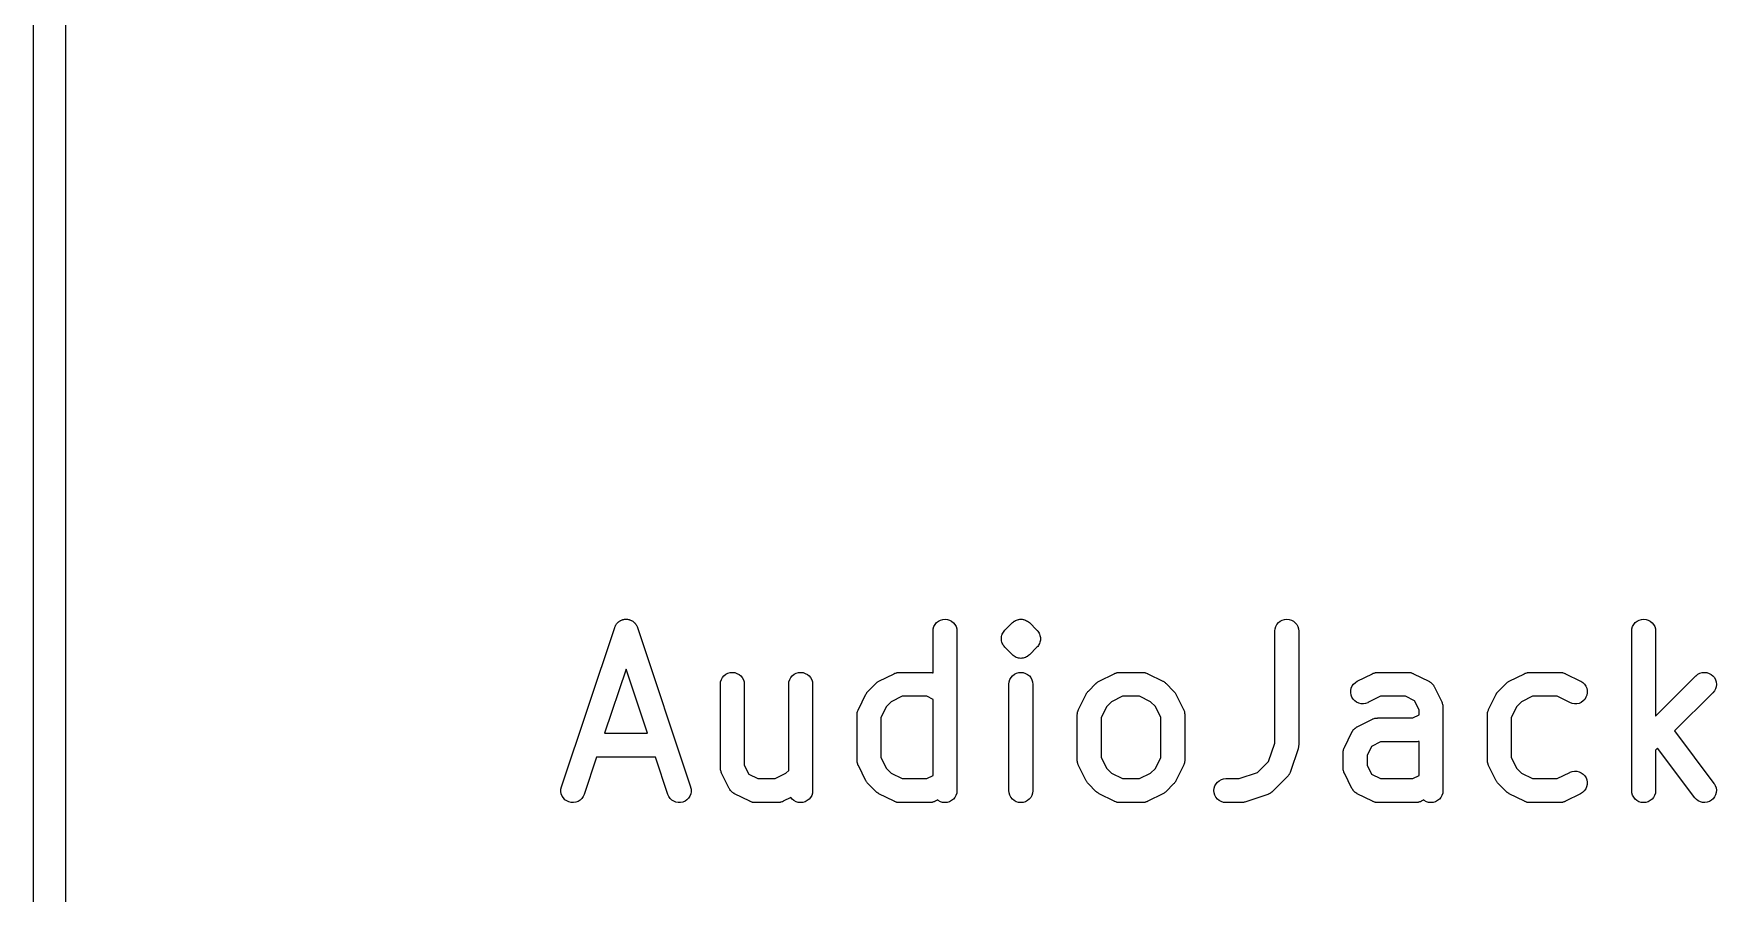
# Model space of a CAD drawing. Extents: x 18 to 40, y -182 to -6.
# Drawn here: x 18.4 to 28.95, y -160.83 to -155.44 of the extents above; entities that cross this region are included whole.
import ezdxf

# ---------------------------------------------------------------- set-up
doc = ezdxf.new("R2010")
doc.units = 0
doc.layers.add('BLACK', color=7, linetype='CONTINUOUS')

msp = doc.modelspace()

# ---------------------------------------------------------------- linework, layer by layer
at = {"layer": 'BLACK', "linetype": 'CONTINUOUS'}
for p, q in [((18.4004, -181.763), (18.4004, -5.7732)), ((18.6004, -5.8683), (18.6004, -181.668)), ((22.0956, -159.113), (22.1007, -159.112)), ((22.1007, -159.112), (22.1058, -159.111)), ((22.1058, -159.111), (22.108, -159.111)), ((22.108, -159.111), (22.1101, -159.111)), ((22.1101, -159.111), (22.1153, -159.111)), ((22.1153, -159.111), (22.1204, -159.111)), ((22.1204, -159.111), (22.1226, -159.111)), ((22.1226, -159.111), (22.1247, -159.111)), ((22.1247, -159.111), (22.1298, -159.112)), ((22.1298, -159.112), (22.1349, -159.113)), ((24.0866, -159.116), (24.1007, -159.112)), ((24.1007, -159.112), (24.1153, -159.11)), ((24.1153, -159.11), (24.1298, -159.112)), ((24.1298, -159.112), (24.1438, -159.116)), ((24.5699, -159.114), (24.5766, -159.112)), ((24.5766, -159.112), (24.5767, -159.112)), ((24.5767, -159.112), (24.5769, -159.112)), ((24.5769, -159.112), (24.577, -159.112)), ((24.577, -159.112), (24.5771, -159.112)), ((24.5771, -159.112), (24.5842, -159.111)), ((24.5842, -159.111), (24.5912, -159.11)), ((24.5912, -159.11), (24.5913, -159.11)), ((24.5913, -159.11), (24.5915, -159.11)), ((24.5915, -159.11), (24.5916, -159.11)), ((24.5916, -159.11), (24.5917, -159.11)), ((24.5917, -159.11), (24.5987, -159.111)), ((24.5987, -159.111), (24.6058, -159.112)), ((24.6058, -159.112), (24.6059, -159.112)), ((24.6059, -159.112), (24.606, -159.112)), ((24.606, -159.112), (24.6061, -159.112)), ((24.6061, -159.112), (24.6063, -159.112)), ((24.6063, -159.112), (24.613, -159.114)), ((26.2295, -159.116), (26.2435, -159.112)), ((26.2435, -159.112), (26.2581, -159.11)), ((26.2581, -159.11), (26.2727, -159.112)), ((26.2727, -159.112), (26.2867, -159.116)), ((28.4676, -159.116), (28.4816, -159.112)), ((28.4816, -159.112), (28.4962, -159.11)), ((28.4962, -159.11), (28.5108, -159.112)), ((28.5108, -159.112), (28.5248, -159.116)), ((21.7103, -160.162), (22.0436, -159.162)), ((22.0436, -159.162), (22.0439, -159.161)), ((22.0439, -159.161), (22.0461, -159.156)), ((22.0461, -159.156), (22.048, -159.151)), ((22.048, -159.151), (22.0492, -159.149)), ((22.0492, -159.149), (22.0501, -159.147)), ((22.0501, -159.147), (22.0531, -159.143)), ((22.0531, -159.143), (22.0559, -159.139)), ((22.0559, -159.139), (22.0574, -159.137)), ((22.0574, -159.137), (22.0587, -159.136)), ((22.0587, -159.136), (22.0625, -159.132)), ((22.0625, -159.132), (22.0661, -159.128)), ((22.0661, -159.128), (22.0678, -159.127)), ((22.0678, -159.127), (22.0694, -159.126)), ((22.0694, -159.126), (22.0739, -159.123)), ((22.0739, -159.123), (22.0781, -159.12)), ((22.0781, -159.12), (22.0801, -159.119)), ((22.0801, -159.119), (22.0819, -159.118)), ((22.0819, -159.118), (22.0868, -159.116)), ((22.0868, -159.116), (22.0915, -159.114)), ((22.0915, -159.114), (22.0936, -159.114)), ((22.0936, -159.114), (22.0956, -159.113)), ((22.1349, -159.113), (22.1369, -159.114)), ((22.1369, -159.114), (22.139, -159.114)), ((22.139, -159.114), (22.1437, -159.117)), ((22.1437, -159.117), (22.1485, -159.118)), ((22.1485, -159.118), (22.1503, -159.12)), ((22.1503, -159.12), (22.1523, -159.12)), ((22.1523, -159.12), (22.1565, -159.123)), ((22.1565, -159.123), (22.1609, -159.126)), ((22.1609, -159.126), (22.1624, -159.128)), ((22.1624, -159.128), (22.1642, -159.129)), ((22.1642, -159.129), (22.1677, -159.133)), ((22.1677, -159.133), (22.1715, -159.136)), ((22.1715, -159.136), (22.1727, -159.138)), ((22.1727, -159.138), (22.1742, -159.14)), ((22.1742, -159.14), (22.1769, -159.144)), ((22.1769, -159.144), (22.1799, -159.148)), ((22.1799, -159.148), (22.1808, -159.15)), ((22.1808, -159.15), (22.1819, -159.152)), ((22.1819, -159.152), (22.1838, -159.157)), ((22.1838, -159.157), (22.1859, -159.162)), ((22.1859, -159.162), (22.5192, -160.162)), ((24.0397, -159.184), (24.0414, -159.17)), ((24.0397, -159.185), (24.0397, -159.184)), ((24.0397, -159.447), (24.0397, -159.185)), ((24.0414, -159.17), (24.0458, -159.156)), ((24.0458, -159.156), (24.0529, -159.143)), ((24.0529, -159.143), (24.0623, -159.132)), ((24.0623, -159.132), (24.0737, -159.123)), ((24.0737, -159.123), (24.0866, -159.116)), ((24.1438, -159.116), (24.1567, -159.123)), ((24.1567, -159.123), (24.168, -159.133)), ((24.168, -159.133), (24.1772, -159.144)), ((24.1772, -159.144), (24.1841, -159.157)), ((24.1841, -159.157), (24.1883, -159.171)), ((24.1883, -159.171), (24.1897, -159.185)), ((24.1897, -159.185), (24.1897, -160.185)), ((24.4699, -159.218), (24.472, -159.211)), ((24.472, -159.211), (24.4741, -159.204)), ((24.4741, -159.204), (24.4742, -159.204)), ((24.4742, -159.204), (24.4743, -159.204)), ((24.4743, -159.204), (24.4777, -159.197)), ((24.4777, -159.197), (24.481, -159.191)), ((24.481, -159.191), (24.4811, -159.191)), ((24.4811, -159.191), (24.4813, -159.191)), ((24.4813, -159.191), (24.4858, -159.185)), ((24.4858, -159.185), (24.4903, -159.18)), ((24.4903, -159.18), (24.5379, -159.132)), ((24.5379, -159.132), (24.5383, -159.132)), ((24.5383, -159.132), (24.5383, -159.132)), ((24.5383, -159.132), (24.5383, -159.132)), ((24.5383, -159.132), (24.5384, -159.132)), ((24.5384, -159.132), (24.5385, -159.132)), ((24.5385, -159.132), (24.5385, -159.132)), ((24.5385, -159.132), (24.5386, -159.132)), ((24.5386, -159.132), (24.5441, -159.127)), ((24.5441, -159.127), (24.5496, -159.123)), ((24.5496, -159.123), (24.5498, -159.123)), ((24.5498, -159.123), (24.5499, -159.123)), ((24.5499, -159.123), (24.55, -159.123)), ((24.55, -159.123), (24.5501, -159.122)), ((24.5501, -159.122), (24.5563, -159.119)), ((24.5563, -159.119), (24.5626, -159.116)), ((24.5626, -159.116), (24.5627, -159.116)), ((24.5627, -159.116), (24.5628, -159.116)), ((24.5628, -159.116), (24.563, -159.116)), ((24.563, -159.116), (24.5631, -159.116)), ((24.5631, -159.116), (24.5699, -159.114)), ((24.613, -159.114), (24.6198, -159.116)), ((24.6198, -159.116), (24.6199, -159.116)), ((24.6199, -159.116), (24.62, -159.116)), ((24.62, -159.116), (24.6201, -159.116)), ((24.6201, -159.116), (24.6202, -159.116)), ((24.6202, -159.116), (24.6265, -159.12)), ((24.6265, -159.12), (24.6327, -159.123)), ((24.6327, -159.123), (24.6328, -159.123)), ((24.6328, -159.123), (24.6329, -159.123)), ((24.6329, -159.123), (24.633, -159.123)), ((24.633, -159.123), (24.6331, -159.123)), ((24.6331, -159.123), (24.6385, -159.128)), ((24.6385, -159.128), (24.644, -159.132)), ((24.644, -159.132), (24.6916, -159.18)), ((24.6916, -159.18), (24.6919, -159.18)), ((24.6919, -159.18), (24.6919, -159.18)), ((24.6919, -159.18), (24.692, -159.18)), ((24.692, -159.18), (24.6923, -159.181)), ((24.6923, -159.181), (24.6968, -159.186)), ((24.6968, -159.186), (24.7012, -159.192)), ((24.7012, -159.192), (24.7013, -159.192)), ((24.7013, -159.192), (24.7014, -159.192)), ((24.7014, -159.192), (24.7047, -159.198)), ((24.7047, -159.198), (24.708, -159.205)), ((24.708, -159.205), (24.7081, -159.205)), ((24.7081, -159.205), (24.7082, -159.205)), ((24.7082, -159.205), (24.7102, -159.212)), ((24.7102, -159.212), (24.7122, -159.219)), ((26.1826, -159.184), (26.1842, -159.17)), ((26.1826, -159.185), (26.1826, -159.184)), ((26.1826, -159.887), (26.1826, -159.185)), ((26.1842, -159.17), (26.1887, -159.156)), ((26.1887, -159.156), (26.1957, -159.143)), ((26.1957, -159.143), (26.2051, -159.132)), ((26.2051, -159.132), (26.2165, -159.123)), ((26.2165, -159.123), (26.2295, -159.116)), ((26.2867, -159.116), (26.2995, -159.123)), ((26.2995, -159.123), (26.3108, -159.133)), ((26.3108, -159.133), (26.3201, -159.144)), ((26.3201, -159.144), (26.3269, -159.157)), ((26.3269, -159.157), (26.3312, -159.171)), ((26.3312, -159.171), (26.3326, -159.185)), ((26.3326, -159.185), (26.3326, -159.9)), ((28.4207, -159.184), (28.4223, -159.17)), ((28.4207, -159.185), (28.4207, -159.184)), ((28.4207, -160.185), (28.4207, -159.185)), ((28.4223, -159.17), (28.4268, -159.156)), ((28.4268, -159.156), (28.4338, -159.143)), ((28.4338, -159.143), (28.4432, -159.132)), ((28.4432, -159.132), (28.4546, -159.123)), ((28.4546, -159.123), (28.4676, -159.116)), ((28.5248, -159.116), (28.5376, -159.123)), ((28.5376, -159.123), (28.5489, -159.133)), ((28.5489, -159.133), (28.5582, -159.144)), ((28.5582, -159.144), (28.565, -159.157)), ((28.565, -159.157), (28.5693, -159.171)), ((28.5693, -159.171), (28.5707, -159.185)), ((28.5707, -159.185), (28.5707, -159.719)), ((24.4683, -159.232), (24.4691, -159.225)), ((24.4683, -159.233), (24.4683, -159.232)), ((24.4683, -159.232), (24.4683, -159.232)), ((24.469, -159.24), (24.4683, -159.233)), ((24.4696, -159.247), (24.469, -159.24)), ((24.4691, -159.225), (24.4698, -159.218)), ((24.4697, -159.247), (24.4696, -159.247)), ((24.4717, -159.254), (24.4697, -159.247)), ((24.4697, -159.247), (24.4697, -159.247)), ((24.4698, -159.218), (24.4699, -159.218)), ((24.4699, -159.218), (24.4699, -159.218)), ((24.4737, -159.261), (24.4717, -159.254)), ((24.4738, -159.261), (24.4737, -159.261)), ((24.4739, -159.261), (24.4738, -159.261)), ((24.4772, -159.268), (24.4739, -159.261)), ((24.4804, -159.274), (24.4772, -159.268)), ((24.4806, -159.274), (24.4804, -159.274)), ((24.4807, -159.274), (24.4806, -159.274)), ((24.4852, -159.28), (24.4807, -159.274)), ((24.4895, -159.285), (24.4852, -159.28)), ((24.4899, -159.286), (24.4895, -159.285)), ((24.4903, -159.286), (24.4899, -159.286)), ((24.4899, -159.286), (24.4899, -159.286)), ((24.4899, -159.286), (24.4899, -159.286)), ((24.5379, -159.334), (24.4903, -159.286)), ((24.6916, -159.286), (24.644, -159.334)), ((24.6961, -159.281), (24.6916, -159.286)), ((24.7006, -159.275), (24.6961, -159.281)), ((24.7007, -159.275), (24.7006, -159.275)), ((24.7009, -159.275), (24.7007, -159.275)), ((24.7042, -159.269), (24.7009, -159.275)), ((24.7076, -159.262), (24.7042, -159.269)), ((24.7077, -159.262), (24.7076, -159.262)), ((24.7078, -159.262), (24.7077, -159.262)), ((24.7099, -159.255), (24.7078, -159.262)), ((24.712, -159.248), (24.7099, -159.255)), ((24.7121, -159.248), (24.712, -159.248)), ((24.712, -159.248), (24.712, -159.248)), ((24.7128, -159.241), (24.7121, -159.248)), ((24.7122, -159.219), (24.7122, -159.219)), ((24.7122, -159.219), (24.7123, -159.219)), ((24.7123, -159.219), (24.7129, -159.226)), ((24.7135, -159.234), (24.7128, -159.241)), ((24.7129, -159.226), (24.7135, -159.233)), ((24.7135, -159.233), (24.7135, -159.234)), ((24.7135, -159.234), (24.7135, -159.234)), ((22.1147, -159.423), (21.9807, -159.825)), ((22.2488, -159.825), (22.1147, -159.423)), ((24.5433, -159.338), (24.5379, -159.334)), ((24.5488, -159.343), (24.5433, -159.338)), ((24.5489, -159.343), (24.5488, -159.343)), ((24.549, -159.343), (24.5489, -159.343)), ((24.5491, -159.343), (24.549, -159.343)), ((24.5492, -159.343), (24.5491, -159.343)), ((24.5554, -159.346), (24.5492, -159.343)), ((24.5616, -159.35), (24.5554, -159.346)), ((24.5617, -159.35), (24.5616, -159.35)), ((24.5619, -159.35), (24.5617, -159.35)), ((24.562, -159.35), (24.5619, -159.35)), ((24.5621, -159.35), (24.562, -159.35)), ((24.5688, -159.352), (24.5621, -159.35)), ((24.5756, -159.354), (24.5688, -159.352)), ((24.5757, -159.354), (24.5756, -159.354)), ((24.5758, -159.354), (24.5757, -159.354)), ((24.576, -159.354), (24.5758, -159.354)), ((24.5761, -159.354), (24.576, -159.354)), ((24.5831, -159.355), (24.5761, -159.354)), ((24.5901, -159.356), (24.5831, -159.355)), ((24.5903, -159.356), (24.5901, -159.356)), ((24.5904, -159.356), (24.5903, -159.356)), ((24.5905, -159.356), (24.5904, -159.356)), ((24.5907, -159.356), (24.5905, -159.356)), ((24.5977, -159.355), (24.5907, -159.356)), ((24.6047, -159.354), (24.5977, -159.355)), ((24.6049, -159.354), (24.6047, -159.354)), ((24.605, -159.354), (24.6049, -159.354)), ((24.6051, -159.354), (24.605, -159.354)), ((24.6052, -159.354), (24.6051, -159.354)), ((24.6119, -159.352), (24.6052, -159.354)), ((24.6188, -159.35), (24.6119, -159.352)), ((24.6189, -159.35), (24.6188, -159.35)), ((24.619, -159.35), (24.6189, -159.35)), ((24.6191, -159.35), (24.619, -159.35)), ((24.6193, -159.35), (24.6191, -159.35)), ((24.6255, -159.347), (24.6193, -159.35)), ((24.6318, -159.344), (24.6255, -159.347)), ((24.6319, -159.343), (24.6318, -159.344)), ((24.632, -159.343), (24.6319, -159.343)), ((24.6321, -159.343), (24.632, -159.343)), ((24.6322, -159.343), (24.6321, -159.343)), ((24.6377, -159.339), (24.6322, -159.343)), ((24.6432, -159.334), (24.6377, -159.339)), ((24.6434, -159.334), (24.6432, -159.334)), ((24.6436, -159.334), (24.6434, -159.334)), ((24.6434, -159.334), (24.6434, -159.334)), ((24.6434, -159.334), (24.6434, -159.334)), ((24.644, -159.334), (24.6436, -159.334)), ((24.6436, -159.334), (24.6436, -159.334)), ((24.6436, -159.334), (24.6436, -159.334)), ((22.7064, -159.518), (22.708, -159.503)), ((22.7064, -159.519), (22.7064, -159.518)), ((22.7064, -160.043), (22.7064, -159.519)), ((22.708, -159.503), (22.7125, -159.489)), ((22.7125, -159.489), (22.7195, -159.476)), ((22.7195, -159.476), (22.7289, -159.465)), ((22.7289, -159.465), (22.7403, -159.456)), ((22.7403, -159.456), (22.7533, -159.449)), ((22.7533, -159.449), (22.7674, -159.445)), ((22.7674, -159.445), (22.7819, -159.444)), ((22.7819, -159.444), (22.7965, -159.445)), ((22.7965, -159.445), (22.8105, -159.45)), ((22.8105, -159.45), (22.8233, -159.457)), ((22.8233, -159.457), (22.8346, -159.466)), ((22.8346, -159.466), (22.8439, -159.477)), ((22.8439, -159.477), (22.8507, -159.49)), ((22.8507, -159.49), (22.855, -159.504)), ((22.855, -159.504), (22.8564, -159.519)), ((22.8564, -159.519), (22.8564, -160.025)), ((23.135, -159.518), (23.1366, -159.503)), ((23.135, -159.519), (23.135, -159.518)), ((23.135, -160.059), (23.135, -159.519)), ((23.1366, -159.503), (23.141, -159.489)), ((23.141, -159.489), (23.1481, -159.476)), ((23.1481, -159.476), (23.1575, -159.465)), ((23.1575, -159.465), (23.1689, -159.456)), ((23.1689, -159.456), (23.1819, -159.449)), ((23.1819, -159.449), (23.1959, -159.445)), ((23.1959, -159.445), (23.2105, -159.444)), ((23.2105, -159.444), (23.2251, -159.445)), ((23.2251, -159.445), (23.239, -159.45)), ((23.239, -159.45), (23.2519, -159.457)), ((23.2519, -159.457), (23.2632, -159.466)), ((23.2632, -159.466), (23.2724, -159.477)), ((23.2724, -159.477), (23.2793, -159.49)), ((23.2793, -159.49), (23.2835, -159.504)), ((23.2835, -159.504), (23.285, -159.519)), ((23.285, -159.519), (23.285, -160.185)), ((23.6331, -159.561), (23.6808, -159.513)), ((23.6808, -159.513), (23.6815, -159.513)), ((23.6815, -159.513), (23.6848, -159.51)), ((23.6848, -159.51), (23.6879, -159.507)), ((23.6879, -159.507), (23.6905, -159.505)), ((23.6905, -159.505), (23.6929, -159.503)), ((23.6929, -159.503), (23.6967, -159.501)), ((23.6967, -159.501), (23.7002, -159.499)), ((23.7002, -159.499), (23.7955, -159.452)), ((23.7955, -159.452), (23.7964, -159.451)), ((23.7964, -159.451), (23.7985, -159.45)), ((23.7985, -159.45), (23.8004, -159.449)), ((23.8004, -159.449), (23.8054, -159.448)), ((23.8054, -159.448), (23.8102, -159.446)), ((23.8102, -159.446), (23.8123, -159.446)), ((23.8123, -159.446), (23.8145, -159.445)), ((23.8145, -159.445), (23.8196, -159.445)), ((23.8196, -159.445), (23.8246, -159.444)), ((23.8246, -159.444), (23.8268, -159.444)), ((23.8268, -159.444), (23.829, -159.444)), ((23.829, -159.444), (24.0195, -159.444)), ((24.0195, -159.444), (24.0205, -159.444)), ((24.0205, -159.444), (24.0227, -159.444)), ((24.0227, -159.444), (24.0249, -159.444)), ((24.0249, -159.444), (24.03, -159.445)), ((24.03, -159.445), (24.0351, -159.445)), ((24.0351, -159.445), (24.0372, -159.446)), ((24.0372, -159.446), (24.0394, -159.446)), ((24.0394, -159.446), (24.0397, -159.447)), ((24.5159, -159.518), (24.5176, -159.503)), ((24.5159, -159.519), (24.5159, -159.518)), ((24.5159, -160.185), (24.5159, -159.519)), ((24.5176, -159.503), (24.522, -159.489)), ((24.522, -159.489), (24.529, -159.476)), ((24.529, -159.476), (24.5385, -159.465)), ((24.5385, -159.465), (24.5499, -159.456)), ((24.5499, -159.456), (24.5628, -159.449)), ((24.5628, -159.449), (24.5769, -159.445)), ((24.5769, -159.445), (24.5915, -159.444)), ((24.5915, -159.444), (24.606, -159.445)), ((24.606, -159.445), (24.62, -159.45)), ((24.62, -159.45), (24.6329, -159.457)), ((24.6329, -159.457), (24.6441, -159.466)), ((24.6441, -159.466), (24.6534, -159.477)), ((24.6534, -159.477), (24.6603, -159.49)), ((24.6603, -159.49), (24.6645, -159.504)), ((24.6645, -159.504), (24.6659, -159.519)), ((24.6659, -159.519), (24.6659, -160.185)), ((25.0141, -159.561), (25.0617, -159.513)), ((25.0617, -159.513), (25.0624, -159.513)), ((25.0624, -159.513), (25.0657, -159.51)), ((25.0657, -159.51), (25.0688, -159.507)), ((25.0688, -159.507), (25.0715, -159.505)), ((25.0715, -159.505), (25.0739, -159.503)), ((25.0739, -159.503), (25.0776, -159.501)), ((25.0776, -159.501), (25.0812, -159.499)), ((25.0812, -159.499), (25.1764, -159.452)), ((25.1764, -159.452), (25.1774, -159.451)), ((25.1774, -159.451), (25.1794, -159.45)), ((25.1794, -159.45), (25.1814, -159.449)), ((25.1814, -159.449), (25.1863, -159.448)), ((25.1863, -159.448), (25.1911, -159.446)), ((25.1911, -159.446), (25.1933, -159.446)), ((25.1933, -159.446), (25.1954, -159.445)), ((25.1954, -159.445), (25.2005, -159.445)), ((25.2005, -159.445), (25.2056, -159.444)), ((25.2056, -159.444), (25.2078, -159.444)), ((25.2078, -159.444), (25.21, -159.444)), ((25.21, -159.444), (25.3528, -159.444)), ((25.3528, -159.444), (25.3539, -159.444)), ((25.3539, -159.444), (25.3561, -159.444)), ((25.3561, -159.444), (25.3583, -159.444)), ((25.3583, -159.444), (25.3633, -159.445)), ((25.3633, -159.445), (25.3684, -159.445)), ((25.3684, -159.445), (25.3705, -159.446)), ((25.3705, -159.446), (25.3727, -159.446)), ((25.3727, -159.446), (25.3775, -159.448)), ((25.3775, -159.448), (25.3824, -159.45)), ((25.3824, -159.45), (25.3843, -159.451)), ((25.3843, -159.451), (25.3864, -159.452)), ((25.3864, -159.452), (25.4816, -159.499)), ((25.4816, -159.499), (25.4825, -159.5)), ((25.4825, -159.5), (25.4861, -159.502)), ((25.4861, -159.502), (25.4898, -159.504)), ((25.4898, -159.504), (25.4922, -159.506)), ((25.4922, -159.506), (25.4948, -159.508)), ((25.4948, -159.508), (25.4978, -159.511)), ((25.4978, -159.511), (25.5011, -159.513)), ((25.5011, -159.513), (25.5487, -159.561)), ((26.6627, -159.542), (26.6687, -159.529)), ((26.6687, -159.529), (26.6772, -159.517)), ((26.6772, -159.517), (26.6879, -159.507)), ((26.6879, -159.507), (26.7002, -159.499)), ((26.7002, -159.499), (26.7955, -159.452)), ((26.7955, -159.452), (26.7964, -159.451)), ((26.7964, -159.451), (26.7985, -159.45)), ((26.7985, -159.45), (26.8004, -159.449)), ((26.8004, -159.449), (26.8054, -159.448)), ((26.8054, -159.448), (26.8102, -159.446)), ((26.8102, -159.446), (26.8123, -159.446)), ((26.8123, -159.446), (26.8145, -159.445)), ((26.8145, -159.445), (26.8196, -159.445)), ((26.8196, -159.445), (26.8246, -159.444)), ((26.8246, -159.444), (26.8268, -159.444)), ((26.8268, -159.444), (26.829, -159.444)), ((26.829, -159.444), (27.0195, -159.444)), ((27.0195, -159.444), (27.0205, -159.444)), ((27.0205, -159.444), (27.0227, -159.444)), ((27.0227, -159.444), (27.0249, -159.444)), ((27.0249, -159.444), (27.03, -159.445)), ((27.03, -159.445), (27.0351, -159.445)), ((27.0351, -159.445), (27.0372, -159.446)), ((27.0372, -159.446), (27.0394, -159.446)), ((27.0394, -159.446), (27.0442, -159.448)), ((27.0442, -159.448), (27.049, -159.45)), ((27.049, -159.45), (27.051, -159.451)), ((27.051, -159.451), (27.053, -159.452)), ((27.053, -159.452), (27.1483, -159.499)), ((27.1483, -159.499), (27.1492, -159.5)), ((27.1492, -159.5), (27.1506, -159.501)), ((27.1506, -159.501), (27.1521, -159.501)), ((27.1521, -159.501), (27.1567, -159.505)), ((27.1567, -159.505), (27.1615, -159.508)), ((27.1615, -159.508), (27.1627, -159.509)), ((27.1627, -159.509), (27.164, -159.51)), ((27.164, -159.51), (27.1679, -159.514)), ((27.1679, -159.514), (27.172, -159.518)), ((27.172, -159.518), (27.1729, -159.519)), ((27.1729, -159.519), (27.174, -159.52)), ((27.174, -159.52), (27.1771, -159.525)), ((27.1771, -159.525), (27.1803, -159.53)), ((27.1803, -159.53), (27.181, -159.531)), ((27.181, -159.531), (27.1818, -159.533)), ((27.1818, -159.533), (27.2294, -159.628)), ((27.5855, -159.561), (27.6331, -159.513)), ((27.6331, -159.513), (27.6339, -159.513)), ((27.6339, -159.513), (27.6372, -159.51)), ((27.6372, -159.51), (27.6402, -159.507)), ((27.6402, -159.507), (27.6429, -159.505)), ((27.6429, -159.505), (27.6453, -159.503)), ((27.6453, -159.503), (27.6491, -159.501)), ((27.6491, -159.501), (27.6526, -159.499)), ((27.6526, -159.499), (27.7479, -159.452)), ((27.7479, -159.452), (27.7488, -159.451)), ((27.7488, -159.451), (27.7509, -159.45)), ((27.7509, -159.45), (27.7528, -159.449)), ((27.7528, -159.449), (27.7577, -159.448)), ((27.7577, -159.448), (27.7625, -159.446)), ((27.7625, -159.446), (27.7647, -159.446)), ((27.7647, -159.446), (27.7668, -159.445)), ((27.7668, -159.445), (27.7719, -159.445)), ((27.7719, -159.445), (27.777, -159.444)), ((27.777, -159.444), (27.7792, -159.444)), ((27.7792, -159.444), (27.7814, -159.444)), ((27.7814, -159.444), (27.9719, -159.444)), ((27.9719, -159.444), (27.9729, -159.444)), ((27.9729, -159.444), (27.9751, -159.444)), ((27.9751, -159.444), (27.9773, -159.444)), ((27.9773, -159.444), (27.9824, -159.445)), ((27.9824, -159.445), (27.9875, -159.445)), ((27.9875, -159.445), (27.9896, -159.446)), ((27.9896, -159.446), (27.9918, -159.446)), ((27.9918, -159.446), (27.9965, -159.448)), ((27.9965, -159.448), (28.0014, -159.45)), ((28.0014, -159.45), (28.0034, -159.451)), ((28.0034, -159.451), (28.0054, -159.452)), ((28.0054, -159.452), (28.1007, -159.499)), ((28.1007, -159.499), (28.1016, -159.5)), ((28.1016, -159.5), (28.1139, -159.508)), ((28.1139, -159.508), (28.1244, -159.518)), ((28.1244, -159.518), (28.1327, -159.53)), ((28.1327, -159.53), (28.1385, -159.543)), ((28.5707, -159.719), (28.8236, -159.466)), ((28.8236, -159.466), (28.8244, -159.465)), ((28.8244, -159.465), (28.8358, -159.456)), ((28.8358, -159.456), (28.8488, -159.449)), ((28.8488, -159.449), (28.8628, -159.445)), ((28.8628, -159.445), (28.8774, -159.444)), ((28.8774, -159.444), (28.892, -159.445)), ((28.892, -159.445), (28.9059, -159.45)), ((28.9059, -159.45), (28.9188, -159.457)), ((28.9188, -159.457), (28.93, -159.466)), ((28.93, -159.466), (28.9393, -159.477)), ((28.9393, -159.477), (28.9461, -159.49)), ((28.9502, -159.534), (28.9459, -159.548)), ((28.9461, -159.49), (28.9503, -159.504)), ((28.9516, -159.519), (28.9502, -159.534)), ((28.9503, -159.504), (28.9516, -159.519)), ((23.5715, -159.676), (23.6191, -159.58)), ((23.6191, -159.58), (23.6196, -159.579)), ((23.6196, -159.579), (23.6219, -159.576)), ((23.6219, -159.576), (23.6238, -159.572)), ((23.6238, -159.572), (23.6258, -159.57)), ((23.6258, -159.57), (23.6275, -159.567)), ((23.6275, -159.567), (23.6305, -159.564)), ((23.6305, -159.564), (23.6331, -159.561)), ((23.7782, -159.628), (23.7478, -159.658)), ((23.8467, -159.594), (23.7782, -159.628)), ((24.0018, -159.594), (23.8467, -159.594)), ((24.0397, -159.613), (24.0018, -159.594)), ((24.0397, -160.091), (24.0397, -159.613)), ((24.9524, -159.676), (25, -159.58)), ((25, -159.58), (25.0005, -159.579)), ((25.0005, -159.579), (25.0028, -159.576)), ((25.0028, -159.576), (25.0048, -159.572)), ((25.0048, -159.572), (25.0068, -159.57)), ((25.0068, -159.57), (25.0085, -159.567)), ((25.0085, -159.567), (25.0114, -159.564)), ((25.0114, -159.564), (25.0141, -159.561)), ((25.1592, -159.628), (25.1288, -159.658)), ((25.2277, -159.594), (25.1592, -159.628)), ((25.3351, -159.594), (25.2277, -159.594)), ((25.4036, -159.628), (25.3351, -159.594)), ((25.4341, -159.658), (25.4036, -159.628)), ((25.5487, -159.561), (25.5495, -159.562)), ((25.5495, -159.562), (25.5521, -159.565)), ((25.5521, -159.565), (25.555, -159.568)), ((25.555, -159.568), (25.5566, -159.571)), ((25.5566, -159.571), (25.5586, -159.573)), ((25.5586, -159.573), (25.5605, -159.577)), ((25.5605, -159.577), (25.5628, -159.58)), ((25.5628, -159.58), (25.6104, -159.676)), ((26.6589, -159.571), (26.6594, -159.557)), ((26.6613, -159.586), (26.6589, -159.571)), ((26.6594, -159.557), (26.6627, -159.542)), ((26.6665, -159.599), (26.6613, -159.586)), ((26.6742, -159.612), (26.6665, -159.599)), ((26.6842, -159.623), (26.6742, -159.612)), ((26.696, -159.631), (26.6842, -159.623)), ((26.7093, -159.637), (26.696, -159.631)), ((26.7236, -159.641), (26.7093, -159.637)), ((26.7526, -159.639), (26.7382, -159.641)), ((26.7664, -159.634), (26.7526, -159.639)), ((26.7673, -159.633), (26.7664, -159.634)), ((26.8467, -159.594), (26.7673, -159.633)), ((27.0018, -159.594), (26.8467, -159.594)), ((27.0588, -159.622), (27.0018, -159.594)), ((27.0874, -159.679), (27.0588, -159.622)), ((27.2294, -159.628), (27.2299, -159.629)), ((27.2299, -159.629), (27.2307, -159.631)), ((27.2307, -159.631), (27.2317, -159.633)), ((27.2317, -159.633), (27.2332, -159.638)), ((27.2332, -159.638), (27.2349, -159.643)), ((27.5238, -159.676), (27.5715, -159.58)), ((27.5715, -159.58), (27.5719, -159.579)), ((27.5719, -159.579), (27.5742, -159.576)), ((27.5742, -159.576), (27.5762, -159.572)), ((27.5762, -159.572), (27.5782, -159.57)), ((27.5782, -159.57), (27.5799, -159.567)), ((27.5799, -159.567), (27.5828, -159.564)), ((27.5828, -159.564), (27.5855, -159.561)), ((27.7306, -159.628), (27.7002, -159.658)), ((27.7991, -159.594), (27.7306, -159.628)), ((27.9542, -159.594), (27.7991, -159.594)), ((28.0336, -159.633), (27.9542, -159.594)), ((28.0472, -159.639), (28.0336, -159.633)), ((28.0617, -159.641), (28.0472, -159.639)), ((28.0906, -159.638), (28.0763, -159.641)), ((28.104, -159.632), (28.0906, -159.638)), ((28.116, -159.623), (28.104, -159.632)), ((28.1261, -159.613), (28.116, -159.623)), ((28.134, -159.6), (28.1261, -159.613)), ((28.1393, -159.587), (28.134, -159.6)), ((28.1385, -159.543), (28.1416, -159.558)), ((28.1419, -159.572), (28.1393, -159.587)), ((28.1416, -159.558), (28.1419, -159.572)), ((28.9297, -159.572), (28.69, -159.811)), ((28.939, -159.56), (28.9297, -159.572)), ((28.9459, -159.548), (28.939, -159.56)), ((23.5635, -159.709), (23.5636, -159.708)), ((23.5635, -159.995), (23.5635, -159.709)), ((23.5636, -159.708), (23.5638, -159.706)), ((23.5637, -159.704), (23.5646, -159.699)), ((23.5638, -159.706), (23.5637, -159.704)), ((23.5646, -159.699), (23.5652, -159.694)), ((23.5652, -159.694), (23.5659, -159.691)), ((23.5659, -159.691), (23.5662, -159.689)), ((23.5662, -159.689), (23.5681, -159.685)), ((23.5681, -159.685), (23.5696, -159.68)), ((23.5696, -159.68), (23.5707, -159.678)), ((23.5707, -159.678), (23.5715, -159.676)), ((23.7478, -159.658), (23.7135, -159.727)), ((23.7135, -159.727), (23.7135, -159.977)), ((24.9445, -159.708), (24.9448, -159.706)), ((24.9445, -159.709), (24.9445, -159.708)), ((24.9445, -159.995), (24.9445, -159.709)), ((24.9447, -159.704), (24.9456, -159.699)), ((24.9448, -159.706), (24.9447, -159.704)), ((24.9456, -159.699), (24.9461, -159.694)), ((24.9461, -159.694), (24.9468, -159.691)), ((24.9468, -159.691), (24.9472, -159.689)), ((24.9472, -159.689), (24.949, -159.685)), ((24.949, -159.685), (24.9506, -159.68)), ((24.9506, -159.68), (24.9516, -159.678)), ((24.9516, -159.678), (24.9524, -159.676)), ((25.1288, -159.658), (25.0945, -159.727)), ((25.0945, -159.727), (25.0945, -159.977)), ((25.4683, -159.727), (25.4341, -159.658)), ((25.4683, -159.977), (25.4683, -159.727)), ((25.6104, -159.676), (25.6109, -159.677)), ((25.6109, -159.677), (25.6116, -159.679)), ((25.6116, -159.679), (25.6126, -159.681)), ((25.6126, -159.681), (25.6141, -159.686)), ((25.6141, -159.686), (25.6159, -159.69)), ((25.6159, -159.69), (25.6162, -159.693)), ((25.6162, -159.693), (25.6169, -159.695)), ((25.6169, -159.695), (25.6174, -159.7)), ((25.6174, -159.7), (25.6182, -159.705)), ((25.6182, -159.705), (25.6181, -159.707)), ((25.6181, -159.707), (25.6183, -159.709)), ((25.6183, -159.709), (25.6183, -159.995)), ((26.7002, -159.785), (26.7955, -159.737)), ((26.7382, -159.641), (26.7236, -159.641)), ((26.7955, -159.737), (26.7964, -159.737)), ((26.7964, -159.737), (26.7985, -159.736)), ((26.7985, -159.736), (26.8004, -159.735)), ((26.8004, -159.735), (26.8054, -159.734)), ((26.8054, -159.734), (26.8102, -159.732)), ((26.8102, -159.732), (26.8123, -159.731)), ((26.8123, -159.731), (26.8145, -159.731)), ((26.8145, -159.731), (26.8196, -159.73)), ((26.8196, -159.73), (26.8246, -159.73)), ((26.8246, -159.73), (26.8268, -159.73)), ((26.8268, -159.73), (26.829, -159.729)), ((26.829, -159.729), (27.0494, -159.729)), ((27.0494, -159.729), (27.0874, -159.71)), ((27.0874, -159.71), (27.0874, -159.679)), ((27.2349, -159.643), (27.2353, -159.645)), ((27.2353, -159.645), (27.2359, -159.647)), ((27.2359, -159.647), (27.2364, -159.652)), ((27.2364, -159.652), (27.2372, -159.657)), ((27.2372, -159.657), (27.2371, -159.659)), ((27.2371, -159.659), (27.2374, -159.662)), ((27.2374, -159.662), (27.2374, -160.185)), ((27.5159, -159.708), (27.5162, -159.706)), ((27.5159, -159.709), (27.5159, -159.708)), ((27.5159, -159.995), (27.5159, -159.709)), ((27.5161, -159.704), (27.517, -159.699)), ((27.5162, -159.706), (27.5161, -159.704)), ((27.517, -159.699), (27.5176, -159.694)), ((27.5176, -159.694), (27.5182, -159.691)), ((27.5182, -159.691), (27.5186, -159.689)), ((27.5186, -159.689), (27.5204, -159.685)), ((27.5204, -159.685), (27.522, -159.68)), ((27.522, -159.68), (27.5231, -159.678)), ((27.5231, -159.678), (27.5238, -159.676)), ((27.7002, -159.658), (27.6659, -159.727)), ((27.6659, -159.727), (27.6659, -159.977)), ((28.0763, -159.641), (28.0617, -159.641)), ((21.9807, -159.825), (22.2488, -159.825)), ((26.6191, -159.914), (26.6667, -159.819)), ((26.6667, -159.819), (26.6672, -159.818)), ((26.6672, -159.818), (26.6681, -159.816)), ((26.6681, -159.816), (26.6687, -159.815)), ((26.6687, -159.815), (26.672, -159.81)), ((26.672, -159.81), (26.6751, -159.805)), ((26.6751, -159.805), (26.6763, -159.804)), ((26.6763, -159.804), (26.6772, -159.803)), ((26.6772, -159.803), (26.6814, -159.799)), ((26.6814, -159.799), (26.6853, -159.795)), ((26.6853, -159.795), (26.6867, -159.794)), ((26.6867, -159.794), (26.6879, -159.793)), ((26.6879, -159.793), (26.6927, -159.79)), ((26.6927, -159.79), (26.6974, -159.786)), ((26.6974, -159.786), (26.6989, -159.786)), ((26.6989, -159.786), (26.7002, -159.785)), ((28.69, -159.811), (28.9366, -160.14)), ((26.1444, -160.002), (26.1826, -159.887)), ((26.3287, -159.923), (26.2811, -160.066)), ((26.3297, -159.919), (26.3287, -159.923)), ((26.331, -159.915), (26.3297, -159.919)), ((26.3313, -159.912), (26.331, -159.915)), ((26.332, -159.909), (26.3313, -159.912)), ((26.3321, -159.905), (26.332, -159.909)), ((26.3326, -159.901), (26.3321, -159.905)), ((26.3326, -159.9), (26.3326, -159.901)), ((26.6112, -159.946), (26.6114, -159.944)), ((26.6112, -159.947), (26.6112, -159.946)), ((26.6112, -160.043), (26.6112, -159.947)), ((26.6114, -159.942), (26.6122, -159.937)), ((26.6114, -159.944), (26.6114, -159.942)), ((26.6122, -159.937), (26.6128, -159.932)), ((26.6128, -159.932), (26.6135, -159.93)), ((26.6135, -159.93), (26.6138, -159.927)), ((26.6138, -159.927), (26.6157, -159.923)), ((26.6157, -159.923), (26.6172, -159.918)), ((26.6172, -159.918), (26.6183, -159.916)), ((26.6183, -159.916), (26.6191, -159.914)), ((26.7897, -159.908), (26.7612, -159.965)), ((26.8467, -159.879), (26.7897, -159.908)), ((27.0671, -159.879), (26.8467, -159.879)), ((27.0693, -159.879), (27.0671, -159.879)), ((27.0715, -159.879), (27.0693, -159.879)), ((27.0766, -159.879), (27.0715, -159.879)), ((27.0817, -159.878), (27.0766, -159.879)), ((27.0838, -159.877), (27.0817, -159.878)), ((27.086, -159.877), (27.0838, -159.877)), ((27.0874, -159.877), (27.086, -159.877)), ((27.0874, -160.091), (27.0874, -159.877)), ((28.5828, -159.919), (28.5707, -159.931)), ((28.5707, -159.931), (28.5707, -160.185)), ((28.8166, -160.23), (28.5828, -159.919)), ((21.9307, -159.975), (21.8526, -160.209)), ((22.2988, -159.975), (21.9307, -159.975)), ((22.3769, -160.209), (22.2988, -159.975)), ((22.7066, -160.045), (22.7064, -160.043)), ((22.7065, -160.047), (22.7066, -160.045)), ((22.7073, -160.052), (22.7065, -160.047)), ((22.7078, -160.057), (22.7073, -160.052)), ((22.7085, -160.059), (22.7078, -160.057)), ((22.7088, -160.061), (22.7085, -160.059)), ((22.7106, -160.066), (22.7088, -160.061)), ((22.8564, -160.025), (22.8849, -160.082)), ((23.1179, -160.076), (23.135, -160.059)), ((23.5638, -159.997), (23.5635, -159.995)), ((23.5637, -159.999), (23.5638, -159.997)), ((23.5645, -160.004), (23.5637, -159.999)), ((23.565, -160.009), (23.5645, -160.004)), ((23.5656, -160.012), (23.565, -160.009)), ((23.566, -160.014), (23.5656, -160.012)), ((23.5677, -160.019), (23.566, -160.014)), ((23.5692, -160.023), (23.5677, -160.019)), ((23.5702, -160.025), (23.5692, -160.023)), ((23.571, -160.028), (23.5702, -160.025)), ((23.5715, -160.028), (23.571, -160.028)), ((23.6191, -160.124), (23.5715, -160.028)), ((23.7135, -159.977), (23.7478, -160.046)), ((23.7478, -160.046), (23.7782, -160.076)), ((24.9447, -159.997), (24.9445, -159.995)), ((24.9446, -159.999), (24.9447, -159.997)), ((24.9454, -160.004), (24.9446, -159.999)), ((24.9459, -160.009), (24.9454, -160.004)), ((24.9466, -160.012), (24.9459, -160.009)), ((24.9469, -160.014), (24.9466, -160.012)), ((24.9487, -160.019), (24.9469, -160.014)), ((24.9502, -160.023), (24.9487, -160.019)), ((24.9512, -160.025), (24.9502, -160.023)), ((24.952, -160.028), (24.9512, -160.025)), ((24.9524, -160.028), (24.952, -160.028)), ((25, -160.124), (24.9524, -160.028)), ((25.0945, -159.977), (25.1288, -160.046)), ((25.1288, -160.046), (25.1592, -160.076)), ((25.4036, -160.076), (25.4341, -160.046)), ((25.4341, -160.046), (25.4683, -159.977)), ((25.6104, -160.028), (25.5628, -160.124)), ((25.6112, -160.026), (25.6104, -160.028)), ((25.6122, -160.024), (25.6112, -160.026)), ((25.6138, -160.02), (25.6122, -160.024)), ((25.6156, -160.015), (25.6138, -160.02)), ((25.616, -160.013), (25.6156, -160.015)), ((25.6167, -160.01), (25.616, -160.013)), ((25.6172, -160.005), (25.6167, -160.01)), ((25.6181, -160), (25.6172, -160.005)), ((25.6183, -159.996), (25.6181, -159.998)), ((25.6181, -159.998), (25.6181, -160)), ((25.6183, -159.995), (25.6183, -159.996)), ((26.0742, -160.072), (26.1444, -160.002)), ((26.6114, -160.045), (26.6112, -160.043)), ((26.6113, -160.047), (26.6114, -160.045)), ((26.6121, -160.052), (26.6113, -160.047)), ((26.6126, -160.057), (26.6121, -160.052)), ((26.6132, -160.059), (26.6126, -160.057)), ((26.6136, -160.061), (26.6132, -160.059)), ((26.6153, -160.066), (26.6136, -160.061)), ((26.7612, -159.965), (26.7612, -160.025)), ((26.7612, -160.025), (26.7897, -160.082)), ((27.5161, -159.997), (27.5159, -159.995)), ((27.5161, -159.999), (27.5161, -159.997)), ((27.5169, -160.004), (27.5161, -159.999)), ((27.5174, -160.009), (27.5169, -160.004)), ((27.518, -160.012), (27.5174, -160.009)), ((27.5183, -160.014), (27.518, -160.012)), ((27.5201, -160.019), (27.5183, -160.014)), ((27.5216, -160.023), (27.5201, -160.019)), ((27.5226, -160.025), (27.5216, -160.023)), ((27.5234, -160.028), (27.5226, -160.025)), ((27.5238, -160.028), (27.5234, -160.028)), ((27.5715, -160.124), (27.5238, -160.028)), ((27.6659, -159.977), (27.7002, -160.046)), ((27.7002, -160.046), (27.7306, -160.076)), ((21.707, -160.176), (21.7103, -160.162)), ((22.5192, -160.162), (22.5195, -160.163)), ((22.5195, -160.163), (22.5226, -160.177)), ((22.7121, -160.071), (22.7106, -160.066)), ((22.7131, -160.073), (22.7121, -160.071)), ((22.7139, -160.075), (22.7131, -160.073)), ((22.7143, -160.076), (22.7139, -160.075)), ((22.7619, -160.171), (22.7143, -160.076)), ((22.8849, -160.082), (22.942, -160.11)), ((22.942, -160.11), (23.0494, -160.11)), ((23.0494, -160.11), (23.1179, -160.076)), ((23.6213, -160.127), (23.6191, -160.124)), ((23.6233, -160.131), (23.6213, -160.127)), ((23.6252, -160.133), (23.6233, -160.131)), ((23.6269, -160.136), (23.6252, -160.133)), ((23.6298, -160.139), (23.6269, -160.136)), ((23.6324, -160.142), (23.6298, -160.139)), ((23.6331, -160.143), (23.6324, -160.142)), ((23.6808, -160.191), (23.6331, -160.143)), ((23.7782, -160.076), (23.8467, -160.11)), ((23.8467, -160.11), (24.0018, -160.11)), ((24.0018, -160.11), (24.0397, -160.091)), ((25.0023, -160.127), (25, -160.124)), ((25.0042, -160.131), (25.0023, -160.127)), ((25.0062, -160.133), (25.0042, -160.131)), ((25.0078, -160.136), (25.0062, -160.133)), ((25.0107, -160.139), (25.0078, -160.136)), ((25.0134, -160.142), (25.0107, -160.139)), ((25.0141, -160.143), (25.0134, -160.142)), ((25.0617, -160.191), (25.0141, -160.143)), ((25.1592, -160.076), (25.2277, -160.11)), ((25.2277, -160.11), (25.3351, -160.11)), ((25.3351, -160.11), (25.4036, -160.076)), ((25.5487, -160.143), (25.5011, -160.191)), ((25.5514, -160.14), (25.5487, -160.143)), ((25.5543, -160.137), (25.5514, -160.14)), ((25.556, -160.134), (25.5543, -160.137)), ((25.558, -160.132), (25.556, -160.134)), ((25.56, -160.128), (25.558, -160.132)), ((25.5623, -160.125), (25.56, -160.128)), ((25.5628, -160.124), (25.5623, -160.125)), ((25.8032, -160.17), (25.8075, -160.156)), ((25.8075, -160.156), (25.8145, -160.143)), ((25.8145, -160.143), (25.8238, -160.132)), ((25.8238, -160.132), (25.8351, -160.123)), ((25.8351, -160.123), (25.8481, -160.116)), ((25.8481, -160.116), (25.8621, -160.112)), ((25.8621, -160.112), (25.8766, -160.11)), ((25.8766, -160.11), (25.9597, -160.11)), ((25.9597, -160.11), (26.0742, -160.072)), ((26.263, -160.096), (26.1678, -160.191)), ((26.2644, -160.094), (26.263, -160.096)), ((26.266, -160.092), (26.2644, -160.094)), ((26.269, -160.088), (26.266, -160.092)), ((26.2723, -160.084), (26.269, -160.088)), ((26.2733, -160.082), (26.2723, -160.084)), ((26.2746, -160.081), (26.2733, -160.082)), ((26.2768, -160.076), (26.2746, -160.081)), ((26.2792, -160.071), (26.2768, -160.076)), ((26.2799, -160.069), (26.2792, -160.071)), ((26.2808, -160.067), (26.2799, -160.069)), ((26.2811, -160.066), (26.2808, -160.067)), ((26.6168, -160.071), (26.6153, -160.066)), ((26.6179, -160.073), (26.6168, -160.071)), ((26.6186, -160.075), (26.6179, -160.073)), ((26.6191, -160.076), (26.6186, -160.075)), ((26.6667, -160.171), (26.6191, -160.076)), ((26.7897, -160.082), (26.8467, -160.11)), ((26.8467, -160.11), (27.0494, -160.11)), ((27.0494, -160.11), (27.0874, -160.091)), ((27.5737, -160.127), (27.5715, -160.124)), ((27.5756, -160.131), (27.5737, -160.127)), ((27.5776, -160.133), (27.5756, -160.131)), ((27.5793, -160.136), (27.5776, -160.133)), ((27.5822, -160.139), (27.5793, -160.136)), ((27.5848, -160.142), (27.5822, -160.139)), ((27.5855, -160.143), (27.5848, -160.142)), ((27.6331, -160.191), (27.5855, -160.143)), ((27.7306, -160.076), (27.7991, -160.11)), ((27.7991, -160.11), (27.9542, -160.11)), ((27.9542, -160.11), (28.0336, -160.071)), ((28.0336, -160.071), (28.0345, -160.07)), ((28.0345, -160.07), (28.0483, -160.065)), ((28.0483, -160.065), (28.0627, -160.063)), ((28.0627, -160.063), (28.0773, -160.063)), ((28.0773, -160.063), (28.0916, -160.067)), ((28.0916, -160.067), (28.1049, -160.073)), ((28.1049, -160.073), (28.1168, -160.082)), ((28.1168, -160.082), (28.1267, -160.092)), ((28.1267, -160.092), (28.1344, -160.105)), ((28.1382, -160.162), (28.1322, -160.175)), ((28.1344, -160.105), (28.1396, -160.118)), ((28.1415, -160.147), (28.1382, -160.162)), ((28.1396, -160.118), (28.142, -160.133)), ((28.142, -160.133), (28.1415, -160.147)), ((28.9366, -160.14), (28.9373, -160.141)), ((28.9373, -160.141), (28.9447, -160.154)), ((28.9447, -160.154), (28.9495, -160.168)), ((21.7066, -160.191), (21.707, -160.176)), ((21.709, -160.205), (21.7066, -160.191)), ((21.7142, -160.219), (21.709, -160.205)), ((21.722, -160.231), (21.7142, -160.219)), ((21.732, -160.242), (21.722, -160.231)), ((21.7439, -160.25), (21.732, -160.242)), ((21.7572, -160.256), (21.7439, -160.25)), ((21.7714, -160.26), (21.7572, -160.256)), ((21.7861, -160.26), (21.7714, -160.26)), ((21.8005, -160.258), (21.7861, -160.26)), ((21.8142, -160.253), (21.8005, -160.258)), ((21.8267, -160.245), (21.8142, -160.253)), ((21.8375, -160.235), (21.8267, -160.245)), ((21.8461, -160.223), (21.8375, -160.235)), ((21.8522, -160.21), (21.8461, -160.223)), ((21.8526, -160.209), (21.8522, -160.21)), ((22.3829, -160.222), (22.3769, -160.209)), ((22.3913, -160.234), (22.3829, -160.222)), ((22.4019, -160.245), (22.3913, -160.234)), ((22.4143, -160.252), (22.4019, -160.245)), ((22.4279, -160.258), (22.4143, -160.252)), ((22.4424, -160.26), (22.4279, -160.258)), ((22.457, -160.26), (22.4424, -160.26)), ((22.4713, -160.257), (22.457, -160.26)), ((22.4847, -160.251), (22.4713, -160.257)), ((22.4967, -160.242), (22.4847, -160.251)), ((22.5069, -160.232), (22.4967, -160.242)), ((22.5148, -160.22), (22.5069, -160.232)), ((22.5202, -160.206), (22.5148, -160.22)), ((22.5228, -160.192), (22.5202, -160.206)), ((22.5226, -160.177), (22.5228, -160.192)), ((22.7628, -160.173), (22.7619, -160.171)), ((22.7634, -160.174), (22.7628, -160.173)), ((22.7667, -160.179), (22.7634, -160.174)), ((22.7697, -160.184), (22.7667, -160.179)), ((22.7708, -160.185), (22.7697, -160.184)), ((22.7718, -160.186), (22.7708, -160.185)), ((22.7759, -160.19), (22.7718, -160.186)), ((22.7798, -160.194), (22.7759, -160.19)), ((22.7811, -160.195), (22.7798, -160.194)), ((22.7823, -160.196), (22.7811, -160.195)), ((22.7871, -160.2), (22.7823, -160.196)), ((22.7917, -160.203), (22.7871, -160.2)), ((22.7932, -160.203), (22.7917, -160.203)), ((22.7945, -160.204), (22.7932, -160.203)), ((22.7955, -160.205), (22.7945, -160.204)), ((22.8907, -160.252), (22.7955, -160.205)), ((22.8928, -160.253), (22.8907, -160.252)), ((22.8947, -160.254), (22.8928, -160.253)), ((22.8996, -160.256), (22.8947, -160.254)), ((22.9044, -160.258), (22.8996, -160.256)), ((22.9066, -160.258), (22.9044, -160.258)), ((22.9087, -160.259), (22.9066, -160.258)), ((22.9138, -160.259), (22.9087, -160.259)), ((22.9188, -160.26), (22.9138, -160.259)), ((22.921, -160.26), (22.9188, -160.26)), ((22.9232, -160.26), (22.921, -160.26)), ((22.9243, -160.26), (22.9232, -160.26)), ((23.0671, -160.26), (22.9243, -160.26)), ((23.0693, -160.26), (23.0671, -160.26)), ((23.0715, -160.26), (23.0693, -160.26)), ((23.0766, -160.259), (23.0715, -160.26)), ((23.0817, -160.259), (23.0766, -160.259)), ((23.0838, -160.258), (23.0817, -160.259)), ((23.086, -160.258), (23.0838, -160.258)), ((23.0908, -160.256), (23.086, -160.258)), ((23.0957, -160.255), (23.0908, -160.256)), ((23.0976, -160.254), (23.0957, -160.255)), ((23.0997, -160.253), (23.0976, -160.254)), ((23.1007, -160.252), (23.0997, -160.253)), ((23.1488, -160.228), (23.1007, -160.252)), ((23.1568, -160.238), (23.1488, -160.228)), ((23.168, -160.248), (23.1568, -160.238)), ((23.1809, -160.255), (23.168, -160.248)), ((23.1949, -160.259), (23.1809, -160.255)), ((23.2095, -160.26), (23.1949, -160.259)), ((23.224, -160.259), (23.2095, -160.26)), ((23.2381, -160.255), (23.224, -160.259)), ((23.251, -160.248), (23.2381, -160.255)), ((23.2625, -160.239), (23.251, -160.248)), ((23.2719, -160.228), (23.2625, -160.239)), ((23.2789, -160.215), (23.2719, -160.228)), ((23.2833, -160.201), (23.2789, -160.215)), ((23.285, -160.186), (23.2833, -160.201)), ((23.285, -160.185), (23.285, -160.186)), ((23.684, -160.193), (23.6808, -160.191)), ((23.687, -160.196), (23.684, -160.193)), ((23.6897, -160.198), (23.687, -160.196)), ((23.6921, -160.2), (23.6897, -160.198)), ((23.6958, -160.202), (23.6921, -160.2)), ((23.6993, -160.204), (23.6958, -160.202)), ((23.7002, -160.205), (23.6993, -160.204)), ((23.7955, -160.252), (23.7002, -160.205)), ((23.7975, -160.253), (23.7955, -160.252)), ((23.7995, -160.254), (23.7975, -160.253)), ((23.8044, -160.256), (23.7995, -160.254)), ((23.8091, -160.258), (23.8044, -160.256)), ((23.8113, -160.258), (23.8091, -160.258)), ((23.8134, -160.259), (23.8113, -160.258)), ((23.8185, -160.259), (23.8134, -160.259)), ((23.8236, -160.26), (23.8185, -160.259)), ((23.8258, -160.26), (23.8236, -160.26)), ((23.828, -160.26), (23.8258, -160.26)), ((23.829, -160.26), (23.828, -160.26)), ((24.0195, -160.26), (23.829, -160.26)), ((24.0217, -160.26), (24.0195, -160.26)), ((24.0239, -160.26), (24.0217, -160.26)), ((24.029, -160.259), (24.0239, -160.26)), ((24.0341, -160.259), (24.029, -160.259)), ((24.0362, -160.258), (24.0341, -160.259)), ((24.0384, -160.258), (24.0362, -160.258)), ((24.0432, -160.256), (24.0384, -160.258)), ((24.0481, -160.255), (24.0432, -160.256)), ((24.05, -160.254), (24.0481, -160.255)), ((24.0521, -160.253), (24.05, -160.254)), ((24.053, -160.252), (24.0521, -160.253)), ((24.069, -160.244), (24.053, -160.252)), ((24.0728, -160.248), (24.069, -160.244)), ((24.0857, -160.255), (24.0728, -160.248)), ((24.0997, -160.259), (24.0857, -160.255)), ((24.1142, -160.26), (24.0997, -160.259)), ((24.1288, -160.259), (24.1142, -160.26)), ((24.1428, -160.255), (24.1288, -160.259)), ((24.1558, -160.248), (24.1428, -160.255)), ((24.1672, -160.239), (24.1558, -160.248)), ((24.1766, -160.228), (24.1672, -160.239)), ((24.1837, -160.215), (24.1766, -160.228)), ((24.1881, -160.201), (24.1837, -160.215)), ((24.1897, -160.186), (24.1881, -160.201)), ((24.1897, -160.185), (24.1897, -160.186)), ((24.5174, -160.2), (24.5159, -160.185)), ((24.5216, -160.214), (24.5174, -160.2)), ((24.5285, -160.227), (24.5216, -160.214)), ((24.5377, -160.238), (24.5285, -160.227)), ((24.549, -160.248), (24.5377, -160.238)), ((24.5619, -160.255), (24.549, -160.248)), ((24.5758, -160.259), (24.5619, -160.255)), ((24.5904, -160.26), (24.5758, -160.259)), ((24.605, -160.259), (24.5904, -160.26)), ((24.619, -160.255), (24.605, -160.259)), ((24.632, -160.248), (24.619, -160.255)), ((24.6434, -160.239), (24.632, -160.248)), ((24.6528, -160.228), (24.6434, -160.239)), ((24.6599, -160.215), (24.6528, -160.228)), ((24.6643, -160.201), (24.6599, -160.215)), ((24.6659, -160.186), (24.6643, -160.201)), ((24.6659, -160.185), (24.6659, -160.186)), ((25.065, -160.193), (25.0617, -160.191)), ((25.068, -160.196), (25.065, -160.193)), ((25.0706, -160.198), (25.068, -160.196)), ((25.073, -160.2), (25.0706, -160.198)), ((25.0767, -160.202), (25.073, -160.2)), ((25.0803, -160.204), (25.0767, -160.202)), ((25.0812, -160.205), (25.0803, -160.204)), ((25.1764, -160.252), (25.0812, -160.205)), ((25.1785, -160.253), (25.1764, -160.252)), ((25.1804, -160.254), (25.1785, -160.253)), ((25.1853, -160.256), (25.1804, -160.254)), ((25.1901, -160.258), (25.1853, -160.256)), ((25.1923, -160.258), (25.1901, -160.258)), ((25.1944, -160.259), (25.1923, -160.258)), ((25.1995, -160.259), (25.1944, -160.259)), ((25.2045, -160.26), (25.1995, -160.259)), ((25.2067, -160.26), (25.2045, -160.26)), ((25.2089, -160.26), (25.2067, -160.26)), ((25.21, -160.26), (25.2089, -160.26)), ((25.3528, -160.26), (25.21, -160.26)), ((25.355, -160.26), (25.3528, -160.26)), ((25.3572, -160.26), (25.355, -160.26)), ((25.3623, -160.259), (25.3572, -160.26)), ((25.3674, -160.259), (25.3623, -160.259)), ((25.3695, -160.258), (25.3674, -160.259)), ((25.3717, -160.258), (25.3695, -160.258)), ((25.3765, -160.256), (25.3717, -160.258)), ((25.3814, -160.255), (25.3765, -160.256)), ((25.3834, -160.254), (25.3814, -160.255)), ((25.3854, -160.253), (25.3834, -160.254)), ((25.3864, -160.252), (25.3854, -160.253)), ((25.4816, -160.205), (25.3864, -160.252)), ((25.4852, -160.203), (25.4816, -160.205)), ((25.4889, -160.201), (25.4852, -160.203)), ((25.4914, -160.199), (25.4889, -160.201)), ((25.494, -160.197), (25.4914, -160.199)), ((25.4971, -160.194), (25.494, -160.197)), ((25.5004, -160.192), (25.4971, -160.194)), ((25.5011, -160.191), (25.5004, -160.192)), ((25.8016, -160.185), (25.8032, -160.17)), ((25.803, -160.199), (25.8016, -160.185)), ((25.8071, -160.213), (25.803, -160.199)), ((25.8139, -160.226), (25.8071, -160.213)), ((25.8231, -160.238), (25.8139, -160.226)), ((25.8343, -160.247), (25.8231, -160.238)), ((25.8471, -160.254), (25.8343, -160.247)), ((25.861, -160.259), (25.8471, -160.254)), ((25.8756, -160.26), (25.861, -160.259)), ((25.8766, -160.26), (25.8756, -160.26)), ((25.9719, -160.26), (25.8766, -160.26)), ((25.9761, -160.26), (25.9719, -160.26)), ((25.9803, -160.26), (25.9761, -160.26)), ((25.9833, -160.259), (25.9803, -160.26)), ((25.9864, -160.259), (25.9833, -160.259)), ((25.9905, -160.258), (25.9864, -160.259)), ((25.9946, -160.257), (25.9905, -160.258)), ((25.9956, -160.257), (25.9946, -160.257)), ((26.1385, -160.209), (25.9956, -160.257)), ((26.1405, -160.208), (26.1385, -160.209)), ((26.1426, -160.207), (26.1405, -160.208)), ((26.1471, -160.205), (26.1426, -160.207)), ((26.1518, -160.203), (26.1471, -160.205)), ((26.1536, -160.202), (26.1518, -160.203)), ((26.1556, -160.201), (26.1536, -160.202)), ((26.1596, -160.197), (26.1556, -160.201)), ((26.1638, -160.195), (26.1596, -160.197)), ((26.1653, -160.193), (26.1638, -160.195)), ((26.167, -160.192), (26.1653, -160.193)), ((26.1678, -160.191), (26.167, -160.192)), ((26.6676, -160.173), (26.6667, -160.171)), ((26.6682, -160.174), (26.6676, -160.173)), ((26.6715, -160.179), (26.6682, -160.174)), ((26.6745, -160.184), (26.6715, -160.179)), ((26.6756, -160.185), (26.6745, -160.184)), ((26.6765, -160.186), (26.6756, -160.185)), ((26.6806, -160.19), (26.6765, -160.186)), ((26.6845, -160.194), (26.6806, -160.19)), ((26.6859, -160.195), (26.6845, -160.194)), ((26.687, -160.196), (26.6859, -160.195)), ((26.6918, -160.2), (26.687, -160.196)), ((26.6965, -160.203), (26.6918, -160.2)), ((26.6979, -160.203), (26.6965, -160.203)), ((26.6993, -160.204), (26.6979, -160.203)), ((26.7002, -160.205), (26.6993, -160.204)), ((26.7955, -160.252), (26.7002, -160.205)), ((26.7975, -160.253), (26.7955, -160.252)), ((26.7995, -160.254), (26.7975, -160.253)), ((26.8044, -160.256), (26.7995, -160.254)), ((26.8091, -160.258), (26.8044, -160.256)), ((26.8113, -160.258), (26.8091, -160.258)), ((26.8134, -160.259), (26.8113, -160.258)), ((26.8185, -160.259), (26.8134, -160.259)), ((26.8236, -160.26), (26.8185, -160.259)), ((26.8258, -160.26), (26.8236, -160.26)), ((26.828, -160.26), (26.8258, -160.26)), ((26.829, -160.26), (26.828, -160.26)), ((27.0671, -160.26), (26.829, -160.26)), ((27.0693, -160.26), (27.0671, -160.26)), ((27.0715, -160.26), (27.0693, -160.26)), ((27.0766, -160.259), (27.0715, -160.26)), ((27.0817, -160.259), (27.0766, -160.259)), ((27.0838, -160.258), (27.0817, -160.259)), ((27.086, -160.258), (27.0838, -160.258)), ((27.0908, -160.256), (27.086, -160.258)), ((27.0957, -160.255), (27.0908, -160.256)), ((27.0976, -160.254), (27.0957, -160.255)), ((27.0997, -160.253), (27.0976, -160.254)), ((27.1007, -160.252), (27.0997, -160.253)), ((27.1167, -160.244), (27.1007, -160.252)), ((27.1204, -160.248), (27.1167, -160.244)), ((27.1333, -160.255), (27.1204, -160.248)), ((27.1473, -160.259), (27.1333, -160.255)), ((27.1618, -160.26), (27.1473, -160.259)), ((27.1764, -160.259), (27.1618, -160.26)), ((27.1905, -160.255), (27.1764, -160.259)), ((27.2034, -160.248), (27.1905, -160.255)), ((27.2148, -160.239), (27.2034, -160.248)), ((27.2242, -160.228), (27.2148, -160.239)), ((27.2313, -160.215), (27.2242, -160.228)), ((27.2357, -160.201), (27.2313, -160.215)), ((27.2373, -160.186), (27.2357, -160.201)), ((27.2374, -160.185), (27.2373, -160.186)), ((27.6364, -160.193), (27.6331, -160.191)), ((27.6394, -160.196), (27.6364, -160.193)), ((27.642, -160.198), (27.6394, -160.196)), ((27.6444, -160.2), (27.642, -160.198)), ((27.6482, -160.202), (27.6444, -160.2)), ((27.6517, -160.204), (27.6482, -160.202)), ((27.6526, -160.205), (27.6517, -160.204)), ((27.7479, -160.252), (27.6526, -160.205)), ((27.7499, -160.253), (27.7479, -160.252)), ((27.7519, -160.254), (27.7499, -160.253)), ((27.7567, -160.256), (27.7519, -160.254)), ((27.7615, -160.258), (27.7567, -160.256)), ((27.7637, -160.258), (27.7615, -160.258)), ((27.7658, -160.259), (27.7637, -160.258)), ((27.7709, -160.259), (27.7658, -160.259)), ((27.776, -160.26), (27.7709, -160.259)), ((27.7782, -160.26), (27.776, -160.26)), ((27.7804, -160.26), (27.7782, -160.26)), ((27.7814, -160.26), (27.7804, -160.26)), ((27.9719, -160.26), (27.7814, -160.26)), ((27.9741, -160.26), (27.9719, -160.26)), ((27.9763, -160.26), (27.9741, -160.26)), ((27.9813, -160.259), (27.9763, -160.26)), ((27.9864, -160.259), (27.9813, -160.259)), ((27.9886, -160.258), (27.9864, -160.259)), ((27.9907, -160.258), (27.9886, -160.258)), ((27.9956, -160.256), (27.9907, -160.258)), ((28.0005, -160.255), (27.9956, -160.256)), ((28.0024, -160.254), (28.0005, -160.255)), ((28.0045, -160.253), (28.0024, -160.254)), ((28.0054, -160.252), (28.0045, -160.253)), ((28.1007, -160.205), (28.0054, -160.252)), ((28.1131, -160.197), (28.1007, -160.205)), ((28.1237, -160.187), (28.1131, -160.197)), ((28.1322, -160.175), (28.1237, -160.187)), ((28.4221, -160.2), (28.4207, -160.185)), ((28.4263, -160.214), (28.4221, -160.2)), ((28.4332, -160.227), (28.4263, -160.214)), ((28.4425, -160.238), (28.4332, -160.227)), ((28.4538, -160.248), (28.4425, -160.238)), ((28.4666, -160.255), (28.4538, -160.248)), ((28.4806, -160.259), (28.4666, -160.255)), ((28.4952, -160.26), (28.4806, -160.259)), ((28.5097, -160.259), (28.4952, -160.26)), ((28.5238, -160.255), (28.5097, -160.259)), ((28.5368, -160.248), (28.5238, -160.255)), ((28.5482, -160.239), (28.5368, -160.248)), ((28.5576, -160.228), (28.5482, -160.239)), ((28.5646, -160.215), (28.5576, -160.228)), ((28.5691, -160.201), (28.5646, -160.215)), ((28.5707, -160.186), (28.5691, -160.201)), ((28.5707, -160.185), (28.5707, -160.186)), ((28.8265, -160.241), (28.8166, -160.23)), ((28.8383, -160.25), (28.8265, -160.241)), ((28.8516, -160.256), (28.8383, -160.25)), ((28.8658, -160.26), (28.8516, -160.256)), ((28.8804, -160.26), (28.8658, -160.26)), ((28.8949, -160.258), (28.8804, -160.26)), ((28.9087, -160.253), (28.8949, -160.258)), ((28.9212, -160.246), (28.9087, -160.253)), ((28.9321, -160.236), (28.9212, -160.246)), ((28.9408, -160.224), (28.9321, -160.236)), ((28.9471, -160.211), (28.9408, -160.224)), ((28.9508, -160.197), (28.9471, -160.211)), ((28.9495, -160.168), (28.9516, -160.182)), ((28.9516, -160.182), (28.9508, -160.197))]:
    msp.add_line(p, q, dxfattribs=at)

doc.saveas('drawing.dxf')
